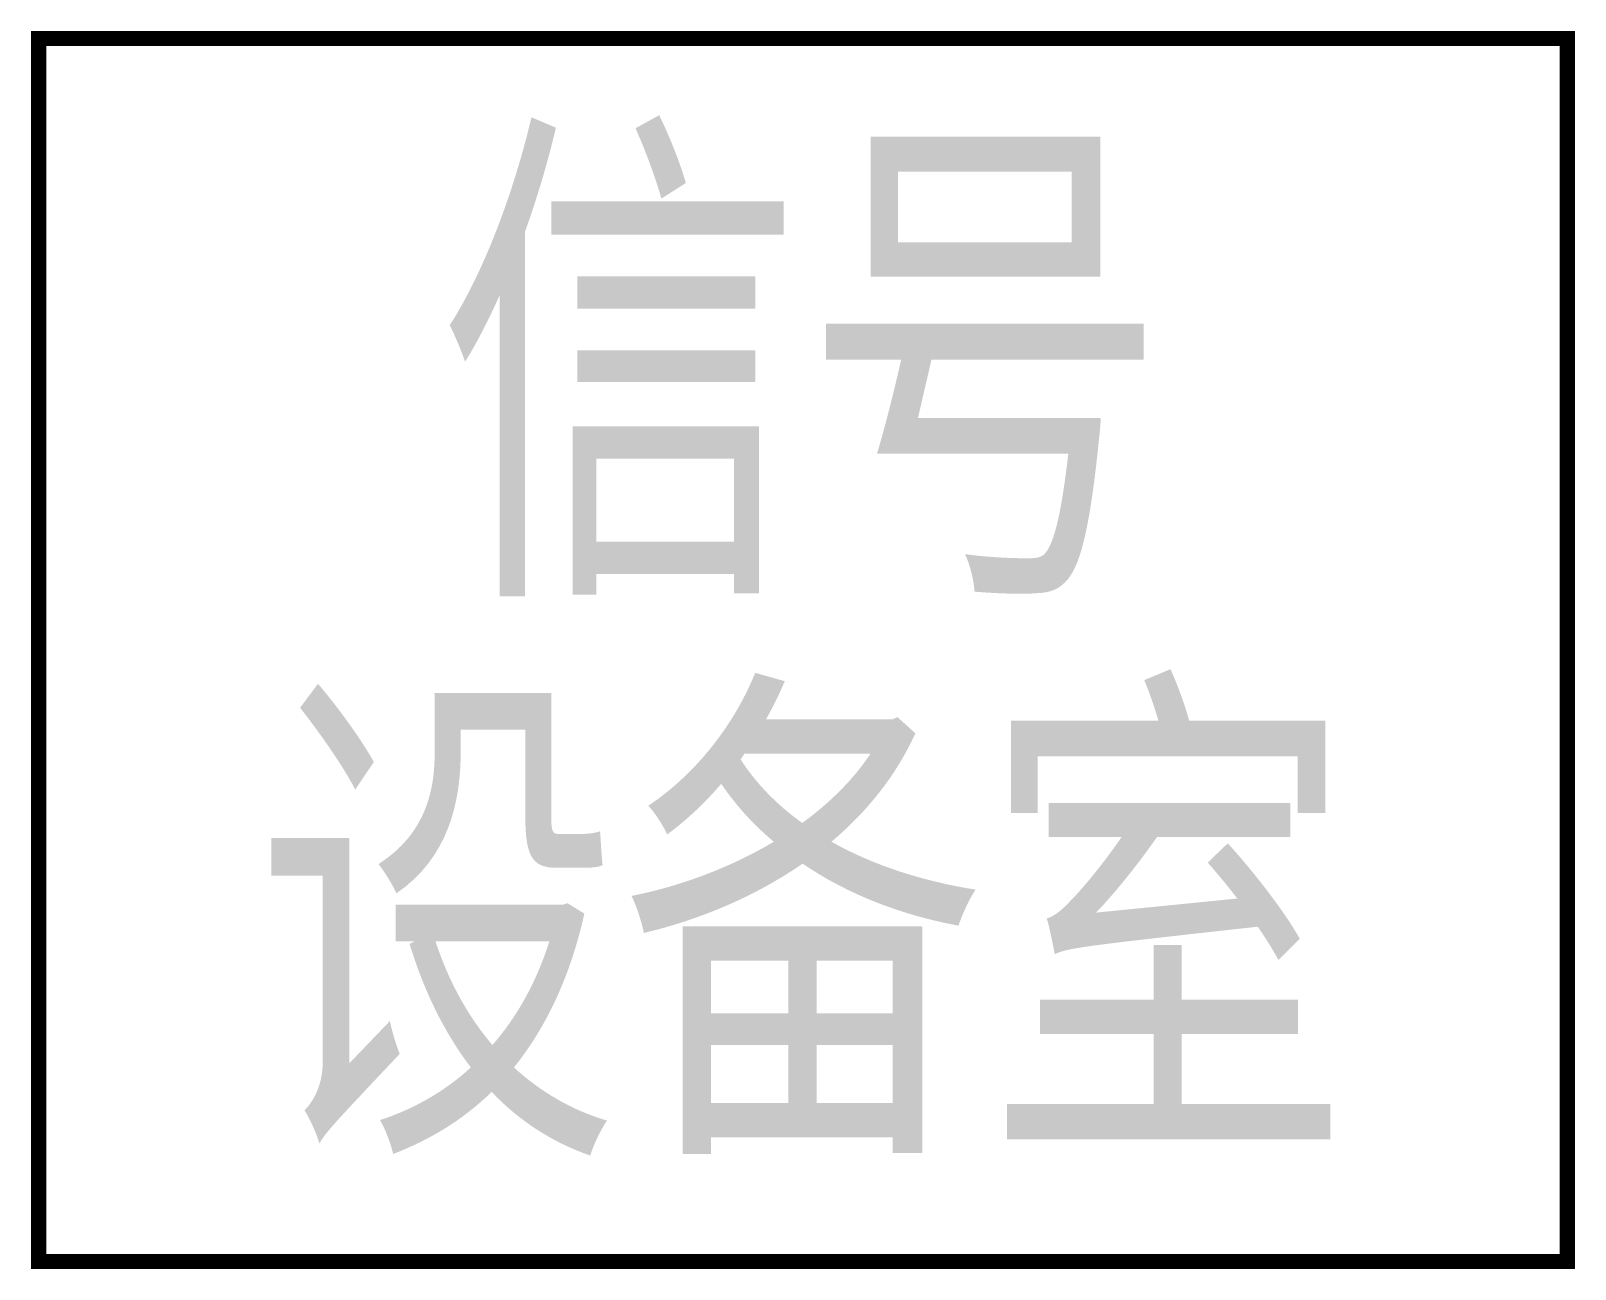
# Model space of a CAD drawing. Header units: inches. Extents: x -0.1 to 10.1, y -0.1 to 8.
import ezdxf
from ezdxf.enums import TextEntityAlignment as Align

# ---------------------------------------------------------------- set-up
doc = ezdxf.new("R2010")
doc.units = ezdxf.units.IN
doc.header["$MEASUREMENT"] = 0
doc.linetypes.add('XX', pattern=[10, 3, -2, 3, -2])
doc.layers.add('停车牌', color=7, linetype='Continuous')
doc.layers.add('共用', color=7, linetype='Continuous')
doc.styles.add('ST', font='', dxfattribs={"width": 0.8})
doc.styles.get('ST').set_extended_font_data('SimSun')

msp = doc.modelspace()

# ---------------------------------------------------------------- linework, layer by layer
at = {"color": 7}
msp.add_line((10, 8), (0, 8), dxfattribs=at)
at = {"layer": '停车牌', "color": 7, "linetype": 'ByBlock', "ltscale": 0.5, "const_width": 0.1}
msp.add_lwpolyline([(0, 8), (10, 8), (10, 0), (0, 0)], close=True, dxfattribs=at)

# ---------------------------------------------------------------- texts
at = {"color": 7, "linetype": 'XX', "style": 'ST', "width": 0.7}
msp.add_text('信号', height=2.5, dxfattribs=at).set_placement((5, 4.634), align=Align.CENTER)
at = {"layer": '共用', "color": 7, "style": 'ST', "width": 0.7}
msp.add_text('设备室', height=2.5, dxfattribs=at).set_placement((5, 0.976), align=Align.CENTER)

doc.saveas('drawing.dxf')
